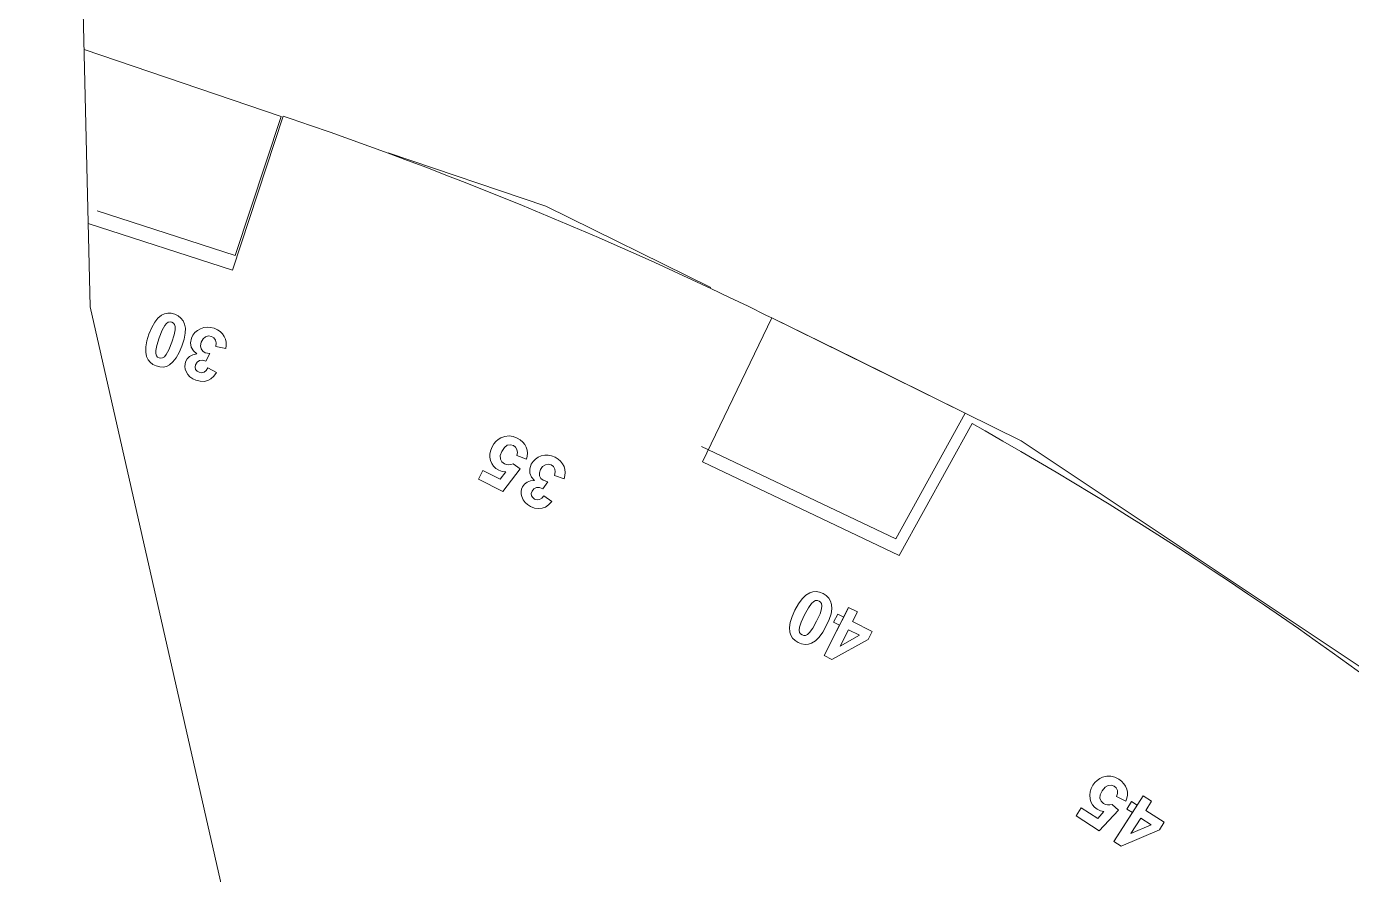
# Model space of a CAD drawing. Header units: inches. Extents: x -827 to 154, y -802 to 207.
# Drawn here: x -505.423 to -502.775, y -202.682 to -200.986 of the extents above; entities that cross this region are included whole.
import ezdxf

# ---------------------------------------------------------------- set-up
doc = ezdxf.new("R2010")
doc.units = ezdxf.units.IN
doc.header["$MEASUREMENT"] = 0
doc.layers.add('Layer0', color=7, linetype='Continuous', lineweight=9)
doc.layers.add('Miter_Saw_Station_skp', color=8, linetype='Continuous', lineweight=9)

# ---------------------------------------------------------------- blocks, each defined once
blk = doc.blocks.new('Miter_Saw_Station_skp_115-402555-Level 1')
at = {"layer": 'Layer0'}
for p, q in [((3.5203, 10.8268), (4.0124, 8.6614)), ((3.5203, 10.8268), (4.0124, 8.6614)), ((4.1493, 2.6378), (4.0124, 8.6614)), ((4.0124, 8.6614), (4.1493, 2.6378))]:
    blk.add_line(p, q, dxfattribs=at)
blk = doc.blocks.new('Miter_Saw_Station_skp_112-402552-Level 1')
blk.add_blockref('Miter_Saw_Station_skp_115-402555-Level 1', (0, 2.5809))
blk = doc.blocks.new('Miter_Saw_Station_skp_111-402551-Level 1')
at = {"layer": 'Layer0'}
for p, q in [((3.1259, 1.6668), (3.1618, 1.6408)), ((3.1618, 1.6408), (3.1259, 1.6668)), ((3.1618, 1.6408), (3.1979, 1.6149)), ((3.1979, 1.6149), (3.1618, 1.6408)), ((3.1979, 1.6149), (3.2342, 1.5892)), ((3.2342, 1.5892), (3.1979, 1.6149)), ((3.2342, 1.5892), (3.2705, 1.5637)), ((3.2705, 1.5637), (3.2342, 1.5892)), ((3.2705, 1.5637), (3.307, 1.5384)), ((3.307, 1.5384), (3.2705, 1.5637)), ((3.307, 1.5384), (3.3436, 1.5133)), ((3.3436, 1.5133), (3.307, 1.5384)), ((3.3436, 1.5133), (3.3804, 1.4884)), ((3.3804, 1.4884), (3.3436, 1.5133)), ((3.3804, 1.4884), (3.4172, 1.4636)), ((3.4172, 1.4636), (3.3804, 1.4884)), ((3.4172, 1.4636), (3.4542, 1.4391)), ((3.4542, 1.4391), (3.4172, 1.4636)), ((3.4542, 1.4391), (3.4913, 1.4147)), ((3.4913, 1.4147), (3.4542, 1.4391)), ((3.4913, 1.4147), (3.5286, 1.3905)), ((3.5286, 1.3905), (3.4913, 1.4147)), ((4.1311, 1.4061), (3.9738, 1.1216)), ((3.9738, 1.1216), (4.1311, 1.4061)), ((4.5556, 1.2042), (4.1311, 1.4061)), ((4.5556, 1.2042), (4.1311, 1.4061)), ((3.5286, 1.3905), (3.5659, 1.3665)), ((3.5659, 1.3665), (3.5286, 1.3905)), ((3.5659, 1.3665), (3.6034, 1.3427)), ((3.6034, 1.3427), (3.5659, 1.3665)), ((3.6034, 1.3427), (3.641, 1.3191)), ((3.641, 1.3191), (3.6034, 1.3427)), ((3.641, 1.3191), (3.6788, 1.2957)), ((3.6788, 1.2957), (3.641, 1.3191)), ((3.6788, 1.2957), (3.7166, 1.2725)), ((3.7166, 1.2725), (3.6788, 1.2957)), ((3.7166, 1.2725), (3.7546, 1.2495)), ((3.7546, 1.2495), (3.7166, 1.2725)), ((3.7546, 1.2495), (3.7927, 1.2266)), ((3.7927, 1.2266), (3.7546, 1.2495)), ((3.7927, 1.2266), (3.8309, 1.204)), ((3.8309, 1.204), (3.7927, 1.2266)), ((3.8309, 1.204), (3.8692, 1.1815)), ((3.8692, 1.1815), (3.8309, 1.204)), ((4.5556, 1.2042), (4.4059, 0.8937)), ((4.5556, 1.2042), (4.4059, 0.8937)), ((3.8692, 1.1815), (3.9076, 1.1593)), ((3.9076, 1.1593), (3.8692, 1.1815)), ((3.9076, 1.1593), (3.9462, 1.1372)), ((3.9462, 1.1372), (3.9076, 1.1593)), ((3.9462, 1.1372), (3.9738, 1.1216)), ((3.9738, 1.1216), (3.9462, 1.1372)), ((4.4171, 0.8882), (4.4059, 0.8937)), ((4.4171, 0.8882), (4.4059, 0.8937)), ((4.4171, 0.8882), (4.457, 0.8687)), ((4.457, 0.8687), (4.4171, 0.8882)), ((4.457, 0.8687), (4.4971, 0.8495)), ((4.4971, 0.8495), (4.457, 0.8687)), ((4.4971, 0.8495), (4.5372, 0.8304)), ((4.5372, 0.8304), (4.4971, 0.8495)), ((4.5372, 0.8304), (4.5774, 0.8116)), ((4.5774, 0.8116), (4.5372, 0.8304)), ((4.5774, 0.8116), (4.6177, 0.793)), ((4.6177, 0.793), (4.5774, 0.8116)), ((4.6177, 0.793), (4.6581, 0.7746)), ((4.6581, 0.7746), (4.6177, 0.793)), ((4.6581, 0.7746), (4.6986, 0.7563)), ((4.6986, 0.7563), (4.6581, 0.7746)), ((5.4592, 0.4586), (5.569, 0.7911)), ((5.4592, 0.4586), (5.569, 0.7911)), ((5.88, 0.6904), (5.569, 0.7911)), ((5.88, 0.6904), (5.569, 0.7911)), ((4.6986, 0.7563), (4.7392, 0.7383)), ((4.7392, 0.7383), (4.6986, 0.7563)), ((4.7392, 0.7383), (4.7799, 0.7205)), ((4.7799, 0.7205), (4.7392, 0.7383)), ((4.7799, 0.7205), (4.8206, 0.7029)), ((4.8206, 0.7029), (4.7799, 0.7205)), ((4.8206, 0.7029), (4.8615, 0.6856)), ((4.8615, 0.6856), (4.8206, 0.7029)), ((4.8615, 0.6856), (4.9024, 0.6684)), ((4.9024, 0.6684), (4.8615, 0.6856)), ((4.9024, 0.6684), (4.9435, 0.6514)), ((4.9435, 0.6514), (4.9024, 0.6684)), ((4.9435, 0.6514), (4.9846, 0.6347)), ((4.9846, 0.6347), (4.9435, 0.6514)), ((4.9846, 0.6347), (5.0258, 0.6181)), ((5.0258, 0.6181), (4.9846, 0.6347)), ((5.0258, 0.6181), (5.0671, 0.6018)), ((5.0671, 0.6018), (5.0258, 0.6181)), ((5.0671, 0.6018), (5.1085, 0.5857)), ((5.1085, 0.5857), (5.0671, 0.6018)), ((5.1085, 0.5857), (5.1499, 0.5697)), ((5.1499, 0.5697), (5.1085, 0.5857)), ((5.1499, 0.5697), (5.1915, 0.554)), ((5.1915, 0.554), (5.1499, 0.5697)), ((5.1915, 0.554), (5.2331, 0.5385)), ((5.2331, 0.5385), (5.1915, 0.554)), ((5.2331, 0.5385), (5.2748, 0.5233)), ((5.2748, 0.5233), (5.2331, 0.5385)), ((5.2748, 0.5233), (5.3165, 0.5082)), ((5.3165, 0.5082), (5.2748, 0.5233)), ((5.3165, 0.5082), (5.3584, 0.4934)), ((5.3584, 0.4934), (5.3165, 0.5082)), ((5.3584, 0.4934), (5.4003, 0.4787)), ((5.4003, 0.4787), (5.3584, 0.4934)), ((5.4003, 0.4787), (5.4423, 0.4643)), ((5.4423, 0.4643), (5.4003, 0.4787)), ((5.4592, 0.4586), (5.4423, 0.4643)), ((5.4423, 0.4643), (5.4592, 0.4586))]:
    blk.add_line(p, q, dxfattribs=at)
blk = doc.blocks.new('Miter_Saw_Station_skp_110-402550-Level 1')
at = {"layer": 'Layer0'}
for p, q in [((0.0534, 0.1186), (0.003, 0.0448)), ((0.0534, 0.1186), (0.0721, 0.1186)), ((0.0721, 0.0449), (0.0721, 0.1186)), ((0.0721, 0.002), (0.0721, 0.1186)), ((0.1197, 0.1156), (0.1136, 0.1119)), ((0.1197, 0.1156), (0.1268, 0.1178)), ((0.1268, 0.1178), (0.1347, 0.1186)), ((0.1347, 0.1186), (0.1427, 0.1178)), ((0.1427, 0.1178), (0.1498, 0.1156)), ((0.1498, 0.1156), (0.1559, 0.1118)), ((0.0978, 0.0747), (0.0999, 0.0877)), ((0.0999, 0.0877), (0.1035, 0.0983)), ((0.1035, 0.0983), (0.1084, 0.1067)), ((0.1084, 0.1067), (0.1136, 0.1119)), ((0.1209, 0.0767), (0.1226, 0.0883)), ((0.1226, 0.0883), (0.1247, 0.094)), ((0.1247, 0.094), (0.1275, 0.0976)), ((0.1275, 0.0976), (0.1309, 0.0995)), ((0.1309, 0.0995), (0.1347, 0.1001)), ((0.1347, 0.1001), (0.1386, 0.0995)), ((0.1386, 0.0995), (0.1419, 0.0976)), ((0.1419, 0.0976), (0.1448, 0.0937)), ((0.1448, 0.0937), (0.1471, 0.0873)), ((0.1471, 0.0873), (0.1486, 0.0765)), ((0.1559, 0.1118), (0.1611, 0.1065)), ((0.1611, 0.1065), (0.1661, 0.0982)), ((0.1661, 0.0982), (0.1696, 0.0876)), ((0.1696, 0.0876), (0.1717, 0.0746)), ((0.0238, 0.0449), (0.0505, 0.0846)), ((0.0505, 0.0846), (0.0505, 0.0449)), ((0.0978, 0.0747), (0.097, 0.0595)), ((0.0977, 0.0441), (0.097, 0.0595)), ((0.1209, 0.0767), (0.1203, 0.0593)), ((0.1203, 0.0593), (0.1208, 0.042)), ((0.1486, 0.0765), (0.1492, 0.0593)), ((0.1492, 0.0593), (0.1486, 0.0418)), ((0.1717, 0.0746), (0.1725, 0.0593)), ((0.1717, 0.0439), (0.1725, 0.0593)), ((0.003, 0.0253), (0.003, 0.0448)), ((0.0238, 0.0449), (0.0505, 0.0449)), ((0.0865, 0.0449), (0.0721, 0.0449)), ((0.0721, 0.0253), (0.0721, 0.0449)), ((0.0721, 0.0449), (0.0721, 0.002)), ((0.0865, 0.0449), (0.0865, 0.0253)), ((0.0977, 0.0441), (0.0996, 0.0312)), ((0.0996, 0.0312), (0.1029, 0.0208)), ((0.1208, 0.042), (0.1224, 0.0312)), ((0.1224, 0.0312), (0.1247, 0.0248)), ((0.1448, 0.0246), (0.1469, 0.0303)), ((0.1469, 0.0303), (0.1486, 0.0418)), ((0.166, 0.0202), (0.1696, 0.0309)), ((0.1696, 0.0309), (0.1717, 0.0439)), ((0.003, 0.0253), (0.0505, 0.0253)), ((0.0505, 0.0253), (0.0505, 0.002)), ((0.0505, 0.002), (0.0721, 0.002)), ((0.0721, 0.0253), (0.0865, 0.0253)), ((0.0721, 0.0253), (0.0721, 0.002)), ((0.1029, 0.0208), (0.1074, 0.013)), ((0.1074, 0.013), (0.113, 0.0073)), ((0.113, 0.0073), (0.1194, 0.0033)), ((0.1194, 0.0033), (0.1267, 0.0008)), ((0.1247, 0.0248), (0.1276, 0.021)), ((0.1267, 0.0008), (0.1347, 0)), ((0.1276, 0.021), (0.1309, 0.0191)), ((0.1309, 0.0191), (0.1347, 0.0185)), ((0.1347, 0.0185), (0.1386, 0.0191)), ((0.1347, 0), (0.1427, 0.0007)), ((0.1386, 0.0191), (0.142, 0.021)), ((0.142, 0.021), (0.1448, 0.0246)), ((0.1498, 0.003), (0.1427, 0.0007)), ((0.1498, 0.003), (0.1559, 0.0067)), ((0.1559, 0.0067), (0.161, 0.0119)), ((0.161, 0.0119), (0.166, 0.0202))]:
    blk.add_line(p, q, dxfattribs=at)
blk = doc.blocks.new('Miter_Saw_Station_skp_106-402546-Level 1')
at = {"layer": 'Layer0'}
for p, q in [((0.0534, 0.1186), (0.003, 0.0448)), ((0.0534, 0.1186), (0.0721, 0.1186)), ((0.0721, 0.0449), (0.0721, 0.1186)), ((0.0721, 0.002), (0.0721, 0.1186)), ((0.1115, 0.1165), (0.1001, 0.0561)), ((0.1115, 0.1165), (0.1704, 0.1165)), ((0.1704, 0.1165), (0.1704, 0.0957)), ((0.1284, 0.0957), (0.1249, 0.076)), ((0.1284, 0.0957), (0.1704, 0.0957)), ((0.0238, 0.0449), (0.0505, 0.0846)), ((0.0505, 0.0846), (0.0505, 0.0449)), ((0.1182, 0.0535), (0.1221, 0.0572)), ((0.1221, 0.0572), (0.1263, 0.0598)), ((0.1249, 0.076), (0.1324, 0.0788)), ((0.1263, 0.0598), (0.1307, 0.0614)), ((0.1307, 0.0614), (0.1354, 0.0619)), ((0.1324, 0.0788), (0.1401, 0.0797)), ((0.1354, 0.0619), (0.1423, 0.0606)), ((0.1401, 0.0797), (0.1473, 0.079)), ((0.1423, 0.0606), (0.1479, 0.0566)), ((0.1473, 0.079), (0.1538, 0.077)), ((0.1538, 0.077), (0.1598, 0.0736)), ((0.1598, 0.0736), (0.1652, 0.0689)), ((0.1652, 0.0689), (0.1697, 0.0631)), ((0.1697, 0.0631), (0.173, 0.0565)), ((0.003, 0.0253), (0.003, 0.0448)), ((0.0238, 0.0449), (0.0505, 0.0449)), ((0.0865, 0.0449), (0.0721, 0.0449)), ((0.0721, 0.0253), (0.0721, 0.0449)), ((0.0721, 0.0449), (0.0721, 0.002)), ((0.0865, 0.0449), (0.0865, 0.0253)), ((0.1196, 0.0341), (0.0974, 0.0318)), ((0.0989, 0.0249), (0.0974, 0.0318)), ((0.1182, 0.0535), (0.1001, 0.0561)), ((0.1196, 0.0341), (0.1215, 0.0274)), ((0.1478, 0.0235), (0.1514, 0.0306)), ((0.1479, 0.0566), (0.1515, 0.0499)), ((0.1526, 0.0406), (0.1514, 0.0306)), ((0.1515, 0.0499), (0.1526, 0.0406)), ((0.173, 0.0565), (0.1749, 0.0491)), ((0.1735, 0.0274), (0.175, 0.034)), ((0.1749, 0.0491), (0.1755, 0.041)), ((0.175, 0.034), (0.1755, 0.041)), ((0.003, 0.0253), (0.0505, 0.0253)), ((0.0505, 0.0253), (0.0505, 0.002)), ((0.0505, 0.002), (0.0721, 0.002)), ((0.0721, 0.0253), (0.0865, 0.0253)), ((0.0721, 0.0253), (0.0721, 0.002)), ((0.0989, 0.0249), (0.1015, 0.0188)), ((0.1015, 0.0188), (0.105, 0.0133)), ((0.105, 0.0133), (0.1096, 0.0086)), ((0.1096, 0.0086), (0.115, 0.0049)), ((0.115, 0.0049), (0.1212, 0.0022)), ((0.1212, 0.0022), (0.1281, 0.0005)), ((0.1215, 0.0274), (0.1252, 0.0222)), ((0.1252, 0.0222), (0.1303, 0.0189)), ((0.1281, 0.0005), (0.1358, 0)), ((0.1303, 0.0189), (0.136, 0.0178)), ((0.1358, 0), (0.1453, 0.001)), ((0.136, 0.0178), (0.1424, 0.0192)), ((0.1424, 0.0192), (0.1478, 0.0235)), ((0.1537, 0.0038), (0.1453, 0.001)), ((0.1537, 0.0038), (0.161, 0.0086)), ((0.161, 0.0086), (0.1672, 0.0154)), ((0.1672, 0.0154), (0.1709, 0.0212)), ((0.1709, 0.0212), (0.1735, 0.0274))]:
    blk.add_line(p, q, dxfattribs=at)
blk = doc.blocks.new('Miter_Saw_Station_skp_103-402543-Level 1')
at = {"layer": 'Layer0'}
for p, q in [((0.0194, 0.1107), (0.0263, 0.115)), ((0.0263, 0.115), (0.0344, 0.1177)), ((0.0344, 0.1177), (0.0436, 0.1186)), ((0.0436, 0.1186), (0.0514, 0.1179)), ((0.0514, 0.1179), (0.0583, 0.116)), ((0.0583, 0.116), (0.0645, 0.1127)), ((0.1115, 0.1165), (0.1001, 0.0561)), ((0.1115, 0.1165), (0.1704, 0.1165)), ((0.1704, 0.1165), (0.1704, 0.0957)), ((0.0104, 0.0977), (0.0078, 0.0882)), ((0.0283, 0.0848), (0.0078, 0.0882)), ((0.0104, 0.0977), (0.0142, 0.1051)), ((0.0142, 0.1051), (0.0194, 0.1107)), ((0.0283, 0.0848), (0.0299, 0.0915)), ((0.0299, 0.0915), (0.0332, 0.0963)), ((0.0332, 0.0963), (0.0376, 0.0993)), ((0.0376, 0.0993), (0.0429, 0.1003)), ((0.0429, 0.1003), (0.0481, 0.0994)), ((0.0481, 0.0994), (0.0522, 0.0968)), ((0.0522, 0.0968), (0.0548, 0.0927)), ((0.0557, 0.0875), (0.0545, 0.0812)), ((0.0548, 0.0927), (0.0557, 0.0875)), ((0.0645, 0.1127), (0.0699, 0.1081)), ((0.0699, 0.1081), (0.0734, 0.1037)), ((0.0734, 0.1037), (0.076, 0.099)), ((0.076, 0.099), (0.0775, 0.094)), ((0.077, 0.0815), (0.078, 0.0888)), ((0.0775, 0.094), (0.078, 0.0888)), ((0.1284, 0.0957), (0.1249, 0.076)), ((0.1284, 0.0957), (0.1704, 0.0957)), ((0.0372, 0.0725), (0.0347, 0.0543)), ((0.0372, 0.0725), (0.0451, 0.0733)), ((0.0451, 0.0733), (0.0509, 0.0764)), ((0.0509, 0.0764), (0.0545, 0.0812)), ((0.0613, 0.0644), (0.0686, 0.0693)), ((0.0613, 0.0644), (0.0703, 0.0609)), ((0.0686, 0.0693), (0.0738, 0.0751)), ((0.0703, 0.0609), (0.0773, 0.0548)), ((0.0738, 0.0751), (0.077, 0.0815)), ((0.1182, 0.0535), (0.1221, 0.0572)), ((0.1221, 0.0572), (0.1263, 0.0598)), ((0.1249, 0.076), (0.1324, 0.0788)), ((0.1263, 0.0598), (0.1307, 0.0614)), ((0.1307, 0.0614), (0.1354, 0.0619)), ((0.1324, 0.0788), (0.1401, 0.0797)), ((0.1354, 0.0619), (0.1423, 0.0606)), ((0.1401, 0.0797), (0.1473, 0.079)), ((0.1423, 0.0606), (0.1479, 0.0566)), ((0.1473, 0.079), (0.1538, 0.077)), ((0.1538, 0.077), (0.1598, 0.0736)), ((0.1598, 0.0736), (0.1652, 0.0689)), ((0.1652, 0.0689), (0.1697, 0.0631)), ((0.1697, 0.0631), (0.173, 0.0565)), ((0.0276, 0.0354), (0.0061, 0.0328)), ((0.0075, 0.0258), (0.0061, 0.0328)), ((0.0276, 0.0354), (0.0295, 0.0281)), ((0.0449, 0.056), (0.0347, 0.0543)), ((0.0449, 0.056), (0.0509, 0.0548)), ((0.0559, 0.0511), (0.0509, 0.0548)), ((0.0557, 0.0237), (0.0593, 0.0298)), ((0.0559, 0.0511), (0.0593, 0.0453)), ((0.0593, 0.0453), (0.0604, 0.0378)), ((0.0604, 0.0378), (0.0593, 0.0298)), ((0.0773, 0.0548), (0.0818, 0.0466)), ((0.0805, 0.0227), (0.0826, 0.0295)), ((0.0818, 0.0466), (0.0833, 0.0368)), ((0.0826, 0.0295), (0.0833, 0.0368)), ((0.1196, 0.0341), (0.0974, 0.0318)), ((0.0989, 0.0249), (0.0974, 0.0318)), ((0.1182, 0.0535), (0.1001, 0.0561)), ((0.1196, 0.0341), (0.1215, 0.0274)), ((0.1478, 0.0235), (0.1514, 0.0306)), ((0.1479, 0.0566), (0.1515, 0.0499)), ((0.1526, 0.0406), (0.1514, 0.0306)), ((0.1515, 0.0499), (0.1526, 0.0406)), ((0.173, 0.0565), (0.1749, 0.0491)), ((0.1735, 0.0274), (0.175, 0.034)), ((0.1749, 0.0491), (0.1755, 0.041)), ((0.175, 0.034), (0.1755, 0.041)), ((0.0075, 0.0258), (0.0099, 0.0195)), ((0.0099, 0.0195), (0.0135, 0.014)), ((0.0135, 0.014), (0.0181, 0.0091)), ((0.0181, 0.0091), (0.0237, 0.0051)), ((0.0237, 0.0051), (0.0299, 0.0023)), ((0.0295, 0.0281), (0.0332, 0.0228)), ((0.0299, 0.0023), (0.0367, 0.0006)), ((0.0332, 0.0228), (0.0382, 0.0195)), ((0.0367, 0.0006), (0.0443, 0)), ((0.0382, 0.0195), (0.0441, 0.0185)), ((0.0441, 0.0185), (0.0505, 0.0198)), ((0.0443, 0), (0.0523, 0.0007)), ((0.0505, 0.0198), (0.0557, 0.0237)), ((0.0523, 0.0007), (0.0596, 0.0027)), ((0.0596, 0.0027), (0.0662, 0.0061)), ((0.0662, 0.0061), (0.0721, 0.0108)), ((0.0721, 0.0108), (0.077, 0.0164)), ((0.077, 0.0164), (0.0805, 0.0227)), ((0.0989, 0.0249), (0.1015, 0.0188)), ((0.1015, 0.0188), (0.105, 0.0133)), ((0.105, 0.0133), (0.1096, 0.0086)), ((0.1096, 0.0086), (0.115, 0.0049)), ((0.115, 0.0049), (0.1212, 0.0022)), ((0.1212, 0.0022), (0.1281, 0.0005)), ((0.1215, 0.0274), (0.1252, 0.0222)), ((0.1252, 0.0222), (0.1303, 0.0189)), ((0.1281, 0.0005), (0.1358, 0)), ((0.1303, 0.0189), (0.136, 0.0178)), ((0.1358, 0), (0.1453, 0.001)), ((0.136, 0.0178), (0.1424, 0.0192)), ((0.1424, 0.0192), (0.1478, 0.0235)), ((0.1537, 0.0038), (0.1453, 0.001)), ((0.1537, 0.0038), (0.161, 0.0086)), ((0.161, 0.0086), (0.1672, 0.0154)), ((0.1672, 0.0154), (0.1709, 0.0212)), ((0.1709, 0.0212), (0.1735, 0.0274))]:
    blk.add_line(p, q, dxfattribs=at)
blk = doc.blocks.new('Miter_Saw_Station_skp_100-402540-Level 1')
at = {"layer": 'Layer0'}
for p, q in [((0.0194, 0.1107), (0.0263, 0.115)), ((0.0263, 0.115), (0.0344, 0.1177)), ((0.0344, 0.1177), (0.0436, 0.1186)), ((0.0436, 0.1186), (0.0514, 0.1179)), ((0.0514, 0.1179), (0.0583, 0.116)), ((0.0583, 0.116), (0.0645, 0.1127)), ((0.1197, 0.1156), (0.1136, 0.1119)), ((0.1197, 0.1156), (0.1268, 0.1178)), ((0.1268, 0.1178), (0.1347, 0.1186)), ((0.1347, 0.1186), (0.1427, 0.1178)), ((0.1427, 0.1178), (0.1498, 0.1156)), ((0.1498, 0.1156), (0.1559, 0.1118)), ((0.0104, 0.0977), (0.0078, 0.0882)), ((0.0283, 0.0848), (0.0078, 0.0882)), ((0.0104, 0.0977), (0.0142, 0.1051)), ((0.0142, 0.1051), (0.0194, 0.1107)), ((0.0283, 0.0848), (0.0299, 0.0915)), ((0.0299, 0.0915), (0.0332, 0.0963)), ((0.0332, 0.0963), (0.0376, 0.0993)), ((0.0376, 0.0993), (0.0429, 0.1003)), ((0.0429, 0.1003), (0.0481, 0.0994)), ((0.0481, 0.0994), (0.0522, 0.0968)), ((0.0522, 0.0968), (0.0548, 0.0927)), ((0.0557, 0.0875), (0.0545, 0.0812)), ((0.0548, 0.0927), (0.0557, 0.0875)), ((0.0645, 0.1127), (0.0699, 0.1081)), ((0.0699, 0.1081), (0.0734, 0.1037)), ((0.0734, 0.1037), (0.076, 0.099)), ((0.076, 0.099), (0.0775, 0.094)), ((0.077, 0.0815), (0.078, 0.0888)), ((0.0775, 0.094), (0.078, 0.0888)), ((0.0978, 0.0747), (0.0999, 0.0877)), ((0.0999, 0.0877), (0.1035, 0.0983)), ((0.1035, 0.0983), (0.1084, 0.1067)), ((0.1084, 0.1067), (0.1136, 0.1119)), ((0.1209, 0.0767), (0.1226, 0.0883)), ((0.1226, 0.0883), (0.1247, 0.094)), ((0.1247, 0.094), (0.1275, 0.0976)), ((0.1275, 0.0976), (0.1309, 0.0995)), ((0.1309, 0.0995), (0.1347, 0.1001)), ((0.1347, 0.1001), (0.1386, 0.0995)), ((0.1386, 0.0995), (0.1419, 0.0976)), ((0.1419, 0.0976), (0.1448, 0.0937)), ((0.1448, 0.0937), (0.1471, 0.0873)), ((0.1471, 0.0873), (0.1486, 0.0765)), ((0.1559, 0.1118), (0.1611, 0.1065)), ((0.1611, 0.1065), (0.1661, 0.0982)), ((0.1661, 0.0982), (0.1696, 0.0876)), ((0.1696, 0.0876), (0.1717, 0.0746)), ((0.0372, 0.0725), (0.0347, 0.0543)), ((0.0372, 0.0725), (0.0451, 0.0733)), ((0.0451, 0.0733), (0.0509, 0.0764)), ((0.0509, 0.0764), (0.0545, 0.0812)), ((0.0613, 0.0644), (0.0686, 0.0693)), ((0.0613, 0.0644), (0.0703, 0.0609)), ((0.0686, 0.0693), (0.0738, 0.0751)), ((0.0703, 0.0609), (0.0773, 0.0548)), ((0.0738, 0.0751), (0.077, 0.0815)), ((0.0978, 0.0747), (0.097, 0.0595)), ((0.0977, 0.0441), (0.097, 0.0595)), ((0.1209, 0.0767), (0.1203, 0.0593)), ((0.1203, 0.0593), (0.1208, 0.042)), ((0.1486, 0.0765), (0.1492, 0.0593)), ((0.1492, 0.0593), (0.1486, 0.0418)), ((0.1717, 0.0746), (0.1725, 0.0593)), ((0.1717, 0.0439), (0.1725, 0.0593)), ((0.0276, 0.0354), (0.0061, 0.0328)), ((0.0075, 0.0258), (0.0061, 0.0328)), ((0.0276, 0.0354), (0.0295, 0.0281)), ((0.0449, 0.056), (0.0347, 0.0543)), ((0.0449, 0.056), (0.0509, 0.0548)), ((0.0559, 0.0511), (0.0509, 0.0548)), ((0.0557, 0.0237), (0.0593, 0.0298)), ((0.0559, 0.0511), (0.0593, 0.0453)), ((0.0593, 0.0453), (0.0604, 0.0378)), ((0.0604, 0.0378), (0.0593, 0.0298)), ((0.0773, 0.0548), (0.0818, 0.0466)), ((0.0805, 0.0227), (0.0826, 0.0295)), ((0.0818, 0.0466), (0.0833, 0.0368)), ((0.0826, 0.0295), (0.0833, 0.0368)), ((0.0977, 0.0441), (0.0996, 0.0312)), ((0.0996, 0.0312), (0.1029, 0.0208)), ((0.1208, 0.042), (0.1224, 0.0312)), ((0.1224, 0.0312), (0.1247, 0.0248)), ((0.1448, 0.0246), (0.1469, 0.0303)), ((0.1469, 0.0303), (0.1486, 0.0418)), ((0.166, 0.0202), (0.1696, 0.0309)), ((0.1696, 0.0309), (0.1717, 0.0439)), ((0.0075, 0.0258), (0.0099, 0.0195)), ((0.0099, 0.0195), (0.0135, 0.014)), ((0.0135, 0.014), (0.0181, 0.0091)), ((0.0181, 0.0091), (0.0237, 0.0051)), ((0.0237, 0.0051), (0.0299, 0.0023)), ((0.0295, 0.0281), (0.0332, 0.0228)), ((0.0299, 0.0023), (0.0367, 0.0006)), ((0.0332, 0.0228), (0.0382, 0.0195)), ((0.0367, 0.0006), (0.0443, 0)), ((0.0382, 0.0195), (0.0441, 0.0185)), ((0.0441, 0.0185), (0.0505, 0.0198)), ((0.0443, 0), (0.0523, 0.0007)), ((0.0505, 0.0198), (0.0557, 0.0237)), ((0.0523, 0.0007), (0.0596, 0.0027)), ((0.0596, 0.0027), (0.0662, 0.0061)), ((0.0662, 0.0061), (0.0721, 0.0108)), ((0.0721, 0.0108), (0.077, 0.0164)), ((0.077, 0.0164), (0.0805, 0.0227)), ((0.1029, 0.0208), (0.1074, 0.013)), ((0.1074, 0.013), (0.113, 0.0073)), ((0.113, 0.0073), (0.1194, 0.0033)), ((0.1194, 0.0033), (0.1267, 0.0008)), ((0.1247, 0.0248), (0.1276, 0.021)), ((0.1267, 0.0008), (0.1347, 0)), ((0.1276, 0.021), (0.1309, 0.0191)), ((0.1309, 0.0191), (0.1347, 0.0185)), ((0.1347, 0.0185), (0.1386, 0.0191)), ((0.1347, 0), (0.1427, 0.0007)), ((0.1386, 0.0191), (0.142, 0.021)), ((0.142, 0.021), (0.1448, 0.0246)), ((0.1498, 0.003), (0.1427, 0.0007)), ((0.1498, 0.003), (0.1559, 0.0067)), ((0.1559, 0.0067), (0.161, 0.0119)), ((0.161, 0.0119), (0.166, 0.0202))]:
    blk.add_line(p, q, dxfattribs=at)
blk = doc.blocks.new('Miter_Saw_Station_skp_87-402527-Level 1')
for name, p, rotation in [('Miter_Saw_Station_skp_106-402546-Level 1', (1.6812, 1.4673), 327.3025282833646), ('Miter_Saw_Station_skp_110-402550-Level 1', (2.3128, 1.0543), 333.1755235187217), ('Miter_Saw_Station_skp_103-402543-Level 1', (2.9712, 0.7198), 333.1755235187229), ('Miter_Saw_Station_skp_100-402540-Level 1', (3.7039, 0.4367), 340.3)]:
    blk.add_blockref(name, p, dxfattribs=dict(rotation=rotation))
blk = doc.blocks.new('Miter_Saw_Station_skp_86-402526-Level 1')
for name, p in [('Miter_Saw_Station_skp_111-402551-Level 1', (0, 0)), ('Miter_Saw_Station_skp_87-402527-Level 1', (1.8625, 0.4944))]:
    blk.add_blockref(name, p)
blk = doc.blocks.new('Miter_Saw_Station_skp_85-402525-Level 1')
at = {"layer": 'Layer0'}
for p, q in [((9.1453, 1.171), (8.1947, 1.8061)), ((8.1947, 1.8061), (9.1453, 1.171)), ((9.4161, 1.3823), (9.2662, 1.1113)), ((9.2662, 1.1113), (9.4161, 1.3823)), ((9.8347, 1.1832), (9.4161, 1.3823)), ((9.8347, 1.1832), (9.4161, 1.3823)), ((9.1453, 1.171), (9.2662, 1.1113)), ((9.1453, 1.171), (9.2662, 1.1113)), ((9.4718, 1.01), (9.2662, 1.1113)), ((9.2662, 1.1113), (9.4718, 1.01)), ((9.6831, 0.9058), (9.2662, 1.1113)), ((9.2662, 1.1113), (9.5039, 0.9941)), ((9.4718, 1.01), (9.4881, 1.0019)), ((9.4718, 1.01), (9.4881, 1.0019)), ((9.5039, 0.9941), (9.4718, 1.01)), ((9.4881, 1.0019), (9.5039, 0.9941)), ((9.5039, 0.9941), (9.4881, 1.0019)), ((9.5039, 0.9941), (9.6831, 0.9058)), ((9.6831, 0.9058), (9.5039, 0.9941)), ((10.1706, 0.6653), (9.8144, 0.841)), ((10.1706, 0.6653), (9.8144, 0.841)), ((10.8404, 0.7718), (10.7413, 0.4716)), ((10.7413, 0.4716), (10.8404, 0.7718)), ((11.1376, 0.6756), (10.8404, 0.7718)), ((10.8404, 0.7718), (11.1376, 0.6756)), ((10.1706, 0.6653), (10.5103, 0.55)), ((10.1706, 0.6653), (10.5103, 0.55)), ((11.1658, 0.3275), (10.7413, 0.4716)), ((11.1658, 0.3275), (10.7413, 0.4716))]:
    blk.add_line(p, q, dxfattribs=at)
blk = doc.blocks.new('Miter_Saw_Station_skp_24-402464-Level 1')
at = {"rotation": 90.00000000000001}
for name, p in [('Miter_Saw_Station_skp_85-402525-Level 1', (25.3046, 0.0713)), ('Miter_Saw_Station_skp_86-402526-Level 1', (25.2921, 5.3485)), ('Miter_Saw_Station_skp_112-402552-Level 1', (35.6646, 7.212))]:
    blk.add_blockref(name, p, dxfattribs=at)
blk = doc.blocks.new('Miter_Saw_Station_skp_1-402441-Level 1')
at = {"xscale": 0.9269999999999998, "yscale": 0.9269999999999998, "zscale": 0.9269999999999998, "rotation": 180}
blk.add_blockref('Miter_Saw_Station_skp_24-402464-Level 1', (27.9036, 71.9204), dxfattribs=at)
blk = doc.blocks.new('Miter_Saw_Station_skp-402418-Level 1')
blk.add_blockref('Miter_Saw_Station_skp_1-402441-Level 1', (0, 0))

msp = doc.modelspace()

# ---------------------------------------------------------------- block references
at = {"layer": 'Miter_Saw_Station_skp', "color": 7, "rotation": 269.9999999999997}
msp.add_blockref('Miter_Saw_Station_skp-402418-Level 1', (-566.811294, -196.282674), dxfattribs=at)

doc.saveas('drawing.dxf')
